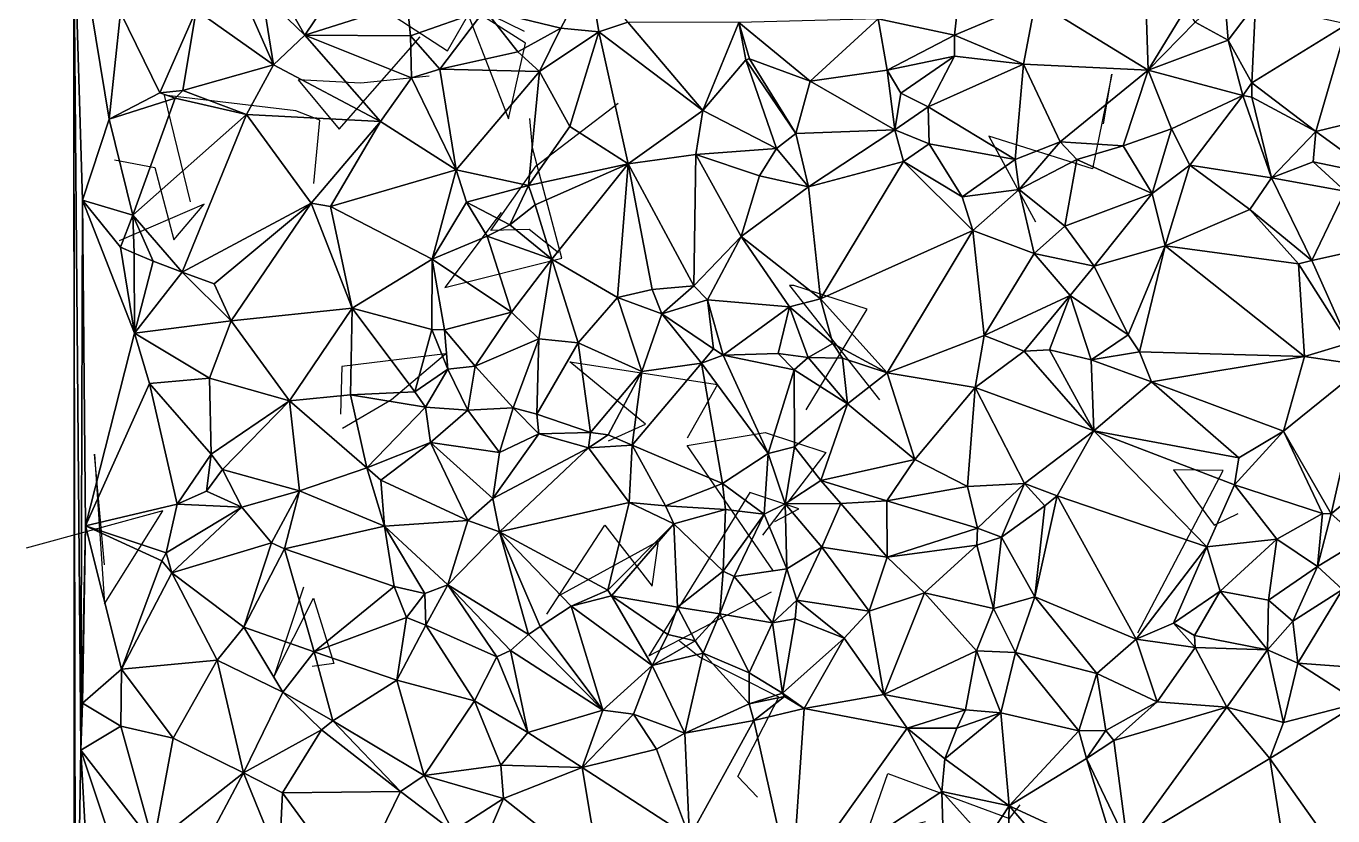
# Model space of a CAD drawing. Header units: metres. Extents: x -15.5 to 15.9, y -15.3 to 15.7.
# Drawn here: x -15.52 to -1.02, y -6.46 to 2.29 of the extents above; entities that cross this region are included whole.
import ezdxf

# ---------------------------------------------------------------- set-up
doc = ezdxf.new("R2010")
doc.units = ezdxf.units.M
doc.layers.add('CRACKS', color=1, linetype='Continuous')
doc.layers.add('STREET_MESH', color=7, linetype='Continuous')

msp = doc.modelspace()

# ---------------------------------------------------------------- linework, layer by layer
at = {"layer": 'CRACKS'}
for points in [[(-10.793, 2.88, 0.1), (-10.166, 1.264, 0.1), (-9.979, 2.102, 0.1), (-10.847, 2.657, 0.1), (-9.994, 2.235, 0.1)], [(-11.931, 2.728, 0.1), (-10.844, 2.018, 0.1), (-10.635, 2.378, 0.1), (-11.349, 2.681, 0.1), (-11.27, 2.511, 0.1)], [(-11.048, 1.736, 0.1), (-11.804, 1.659, 0.1), (-12.5, 1.698, 0.1), (-12.045, 1.15, 0.1), (-11.145, 2.173, 0.1)], [(-3.567, 1.207, 0.1), (-3.477, 1.761, 0.1), (-3.69, 0.711, 0.1), (-4.841, 1.071, 0.1), (-4.324, 0.123, 0.1)], [(-12.325, 0.547, 0.1), (-12.26, 1.249, 0.1), (-12.524, 1.354, 0.1), (-13.986, 1.528, 0.1), (-13.698, 0.344, 0.1)], [(-9.614, -0.223, 0.1), (-9.936, 0.037, 0.1), (-10.362, 0.028, 0.1), (-9.86, 0.743, 0.1), (-8.952, 1.439, 0.1)], [(-10.248, 0.224, 0.1), (-10.873, -0.604, 0.1), (-9.574, -0.279, 0.1), (-9.899, 0.943, 0.1), (-9.929, 1.268, 0.1)], [(-14.535, 0.811, 0.1), (-14.089, 0.725, 0.1), (-13.879, -0.079, 0.1), (-13.543, 0.318, 0.1), (-14.483, -0.09, 0.1)], [(-6.867, -1.96, 0.1), (-6.188, -0.846, 0.1), (-7.004, -0.582, 0.1), (-7.051, -0.582, 0.1), (-6.054, -1.849, 0.1)], [(-12.007, -2.166, 0.1), (-11.464, -1.847, 0.1), (-10.865, -1.34, 0.1), (-12.015, -1.48, 0.1), (-12.031, -2.008, 0.1)], [(-9.059, -2.305, 0.1), (-8.647, -2.119, 0.1), (-9.486, -1.431, 0.1), (-7.849, -1.682, 0.1), (-8.186, -2.274, 0.1)], [(-7.229, -3.751, 0.1), (-8.184, -2.356, 0.1), (-7.319, -2.214, 0.1), (-6.646, -2.434, 0.1), (-7.349, -3.35, 0.1)], [(-14.648, -3.68, 0.1), (-14.76, -2.452, 0.1), (-14.648, -4.112, 0.1), (-14, -3.08, 0.1), (-15.516, -3.497, 0.1)], [(-3.188, -4.432, 0.1), (-2.242, -2.635, 0.1), (-2.793, -2.625, 0.1), (-2.342, -3.24, 0.1), (-2.075, -3.11, 0.1)], [(-7.215, -3.198, 0.1), (-6.947, -3.059, 0.1), (-7.491, -2.877, 0.1), (-8.61, -4.687, 0.1), (-7.251, -3.981, 0.1)], [(-9.742, -4.227, 0.1), (-9.1, -3.24, 0.1), (-8.572, -3.918, 0.1), (-8.505, -3.419, 0.1), (-9.608, -4.023, 0.1)], [(-12.441, -3.927, 0.1), (-12.768, -4.92, 0.1), (-12.331, -4.048, 0.1), (-12.103, -4.774, 0.1), (-12.345, -4.806, 0.1)], [(-7.407, -6.257, 0.1), (-7.624, -6.027, 0.1), (-7.169, -5.147, 0.1), (-8.047, -4.702, 0.1), (-8.269, -4.525, 0.1)], [(-5.541, -6.529, 0.1), (-6.203, -6.691, 0.1), (-5.959, -5.992, 0.1), (-4.612, -6.493, 0.1), (-4.491, -6.339, 0.1)]]:
    msp.add_polyline3d(points, dxfattribs=at)
at = {"layer": 'STREET_MESH'}
for points in [[(-14.984, -11.827), (-14.969, -9.251), (-14.991, 3.667)], [(-14.969, -9.251), (-14.911, -5.736), (-14.991, 3.667)], [(-14.596, 1.262), (-14.47, 2.444), (-14.991, 3.667)], [(-14.891, 0.363), (-14.596, 1.262), (-14.991, 3.667)], [(-14.911, -5.736), (-14.891, 0.363), (-14.991, 3.667)], [(-12.425, 2.191), (-11.889, 2.991), (-12.825, 2.893)], [(-11.889, 2.991), (-12.425, 2.191), (-11.291, 2.551)], [(-3.115, 3.032), (-4.324, 2.569), (-3.074, 1.802)], [(-2.647, 2.5), (-3.115, 3.032), (-3.074, 1.802)], [(-12.897, 2.648), (-12.425, 2.191), (-12.825, 2.893)], [(-10.431, 2.472), (-9.585, 2.27), (-9.269, 2.867)], [(-9.585, 2.27), (-9.164, 2.228), (-9.269, 2.867)], [(-9.269, 2.867), (-9.164, 2.228), (-8.844, 2.335)], [(-13.117, 2.646), (-13.631, 2.47), (-12.774, 1.861)], [(-12.897, 2.648), (-13.117, 2.646), (-12.774, 1.861)], [(-12.425, 2.191), (-12.897, 2.648), (-12.774, 1.861)], [(-2.55, 2.334), (-2.186, 2.136), (-2.227, 2.644)], [(-2.186, 2.136), (-1.882, 2.536), (-2.227, 2.644)], [(-14.035, 1.553), (-13.631, 2.47), (-14.47, 2.444)], [(-13.631, 2.47), (-14.035, 1.553), (-13.78, 1.58)], [(-12.774, 1.861), (-13.631, 2.47), (-13.78, 1.58)], [(-11.291, 2.551), (-12.425, 2.191), (-11.253, 2.184)], [(-10.431, 2.472), (-11.291, 2.551), (-11.253, 2.184)], [(-10.929, 1.813), (-10.431, 2.472), (-11.253, 2.184)], [(-10.431, 2.472), (-10.929, 1.813), (-10.062, 2.005)], [(-9.585, 2.27), (-10.431, 2.472), (-10.062, 2.005)], [(-5.22, 2.191), (-5.179, 2.558), (-6.069, 2.373)], [(-4.324, 2.569), (-5.22, 2.191), (-4.456, 1.871)], [(-5.22, 2.191), (-4.324, 2.569), (-5.179, 2.558)], [(-4.324, 2.569), (-4.456, 1.871), (-3.074, 1.802)], [(-2.55, 2.334), (-2.647, 2.5), (-3.074, 1.802)], [(-2.186, 2.136), (-1.922, 1.664), (-1.882, 2.536)], [(-1.922, 1.664), (-0.867, 2.314), (-1.882, 2.536)], [(-14.035, 1.553), (-14.47, 2.444), (-14.596, 1.262)], [(-9.164, 2.228), (-8.01, 1.357), (-8.844, 2.335)], [(-8.844, 2.335), (-8.01, 1.357), (-7.611, 2.333)], [(-8.01, 1.357), (-7.536, 1.917), (-7.611, 2.333)], [(-6.82, 1.682), (-6.069, 2.373), (-7.611, 2.333)], [(-7.494, 1.93), (-6.82, 1.682), (-7.611, 2.333)], [(-7.536, 1.917), (-7.494, 1.93), (-7.611, 2.333)], [(-5.966, 1.805), (-6.069, 2.373), (-6.82, 1.682)], [(-5.966, 1.805), (-5.22, 2.191), (-6.069, 2.373)], [(-2.186, 2.136), (-2.55, 2.334), (-3.074, 1.802)], [(-11.586, 1.235), (-12.425, 2.191), (-12.774, 1.861)], [(-12.425, 2.191), (-11.242, 1.717), (-11.253, 2.184)], [(-12.425, 2.191), (-11.586, 1.235), (-11.242, 1.717)], [(-11.242, 1.717), (-10.929, 1.813), (-11.253, 2.184)], [(-9.824, 1.79), (-9.585, 2.27), (-10.062, 2.005)], [(-9.164, 2.228), (-9.585, 2.27), (-9.824, 1.79)], [(-9.485, 1.178), (-9.164, 2.228), (-9.824, 1.79)], [(-9.164, 2.228), (-9.485, 1.178), (-8.841, 0.765)], [(-8.01, 1.357), (-9.164, 2.228), (-8.841, 0.765)], [(-5.22, 2.191), (-5.966, 1.805), (-5.222, 1.96)], [(-4.456, 1.871), (-5.22, 2.191), (-5.222, 1.96)], [(-0.867, 2.314), (-1.922, 1.664), (-1.215, 1.123)], [(0.444, 1.526), (-0.867, 2.314), (-1.215, 1.123)], [(-2.025, 1.523), (-2.186, 2.136), (-3.074, 1.802)], [(-2.025, 1.523), (-1.922, 1.664), (-2.186, 2.136)], [(-10.929, 1.813), (-9.824, 1.79), (-10.062, 2.005)], [(-7.196, 0.934), (-7.536, 1.917), (-8.01, 1.357)], [(-7.494, 1.93), (-7.536, 1.917), (-6.981, 1.102)], [(-7.536, 1.917), (-7.196, 0.934), (-6.981, 1.102)], [(-7.494, 1.93), (-6.981, 1.102), (-6.82, 1.682)], [(-5.966, 1.805), (-5.817, 1.547), (-5.222, 1.96)], [(-5.817, 1.547), (-5.513, 1.397), (-5.222, 1.96)], [(-5.513, 1.397), (-4.456, 1.871), (-5.222, 1.96)], [(-13.072, 1.311), (-12.774, 1.861), (-13.78, 1.58)], [(-13.072, 1.311), (-11.586, 1.235), (-12.774, 1.861)], [(-10.929, 1.813), (-11.242, 1.717), (-10.747, 0.698)], [(-9.824, 1.79), (-10.929, 1.813), (-10.747, 0.698)], [(-9.947, 0.525), (-9.824, 1.79), (-10.747, 0.698)], [(-9.485, 1.178), (-9.824, 1.79), (-9.947, 0.525)], [(-5.881, 1.142), (-5.966, 1.805), (-6.82, 1.682)], [(-5.817, 1.547), (-5.966, 1.805), (-5.881, 1.142)], [(-4.456, 1.871), (-5.513, 1.397), (-4.547, 0.814)], [(-4.049, 1.011), (-4.456, 1.871), (-4.547, 0.814)], [(-4.456, 1.871), (-4.049, 1.011), (-3.074, 1.802)], [(-4.049, 1.011), (-3.352, 0.966), (-3.074, 1.802)], [(-3.352, 0.966), (-2.815, 1.155), (-3.074, 1.802)], [(-2.815, 1.155), (-2.025, 1.523), (-3.074, 1.802)], [(-11.242, 1.717), (-11.586, 1.235), (-10.747, 0.698)], [(-6.981, 1.102), (-5.881, 1.142), (-6.82, 1.682)], [(-1.923, 1.503), (-1.922, 1.664), (-2.025, 1.523)], [(-1.922, 1.664), (-1.923, 1.503), (-1.215, 1.123)], [(-13.863, 1.495), (-14.035, 1.553), (-14.596, 1.262)], [(-14.333, 0.197), (-13.863, 1.495), (-14.596, 1.262)], [(-14.333, 0.197), (-13.072, 1.311), (-13.863, 1.495)], [(-14.035, 1.553), (-13.863, 1.495), (-13.78, 1.58)], [(-13.863, 1.495), (-13.072, 1.311), (-13.78, 1.58)], [(-5.513, 1.397), (-5.817, 1.547), (-5.881, 1.142)], [(-2.025, 1.523), (-2.815, 1.155), (-2.61, 0.751)], [(-1.706, 0.61), (-2.025, 1.523), (-2.61, 0.751)], [(-1.923, 1.503), (-2.025, 1.523), (-1.706, 0.61)], [(-1.923, 1.503), (-1.706, 0.61), (-1.215, 1.123)], [(-0.553, 0.643), (0.444, 1.526), (-1.215, 1.123)], [(-14.333, 0.197), (-13.786, -0.434), (-13.072, 1.311)], [(-13.072, 1.311), (-13.786, -0.434), (-12.355, 0.329)], [(-11.586, 1.235), (-13.072, 1.311), (-12.355, 0.329)], [(-8.09, 0.867), (-8.01, 1.357), (-8.841, 0.765)], [(-8.09, 0.867), (-7.196, 0.934), (-8.01, 1.357)], [(-5.501, 0.986), (-5.513, 1.397), (-5.881, 1.142)], [(-5.513, 1.397), (-5.501, 0.986), (-4.547, 0.814)], [(-14.891, 0.363), (-14.333, 0.197), (-14.596, 1.262)], [(-12.14, 0.291), (-11.586, 1.235), (-12.355, 0.329)], [(-11.586, 1.235), (-12.14, 0.291), (-10.747, 0.698)], [(-9.485, 1.178), (-9.947, 0.525), (-8.841, 0.765)], [(-6.981, 1.102), (-7.196, 0.934), (-6.84, 0.509)], [(-5.881, 1.142), (-6.981, 1.102), (-6.84, 0.509)], [(-5.786, 0.792), (-5.881, 1.142), (-6.84, 0.509)], [(-5.501, 0.986), (-5.881, 1.142), (-5.786, 0.792)], [(-3.028, 0.436), (-2.815, 1.155), (-3.352, 0.966)], [(-2.815, 1.155), (-3.028, 0.436), (-2.61, 0.751)], [(-1.706, 0.61), (-1.245, 0.787), (-1.215, 1.123)], [(-1.245, 0.787), (-0.553, 0.643), (-1.215, 1.123)], [(-7.196, 0.934), (-8.09, 0.867), (-7.385, 0.631)], [(-7.196, 0.934), (-7.385, 0.631), (-6.84, 0.509)], [(-5.137, 0.399), (-5.501, 0.986), (-5.786, 0.792)], [(-5.501, 0.986), (-5.137, 0.399), (-4.547, 0.814)], [(-4.505, 0.48), (-4.049, 1.011), (-4.547, 0.814)], [(-3.865, 0.814), (-4.049, 1.011), (-4.505, 0.48)], [(-4.049, 1.011), (-3.865, 0.814), (-3.352, 0.966)], [(-3.865, 0.814), (-3.028, 0.436), (-3.352, 0.966)], [(-9.947, 0.525), (-9.873, 0.311), (-8.841, 0.765)], [(-9.873, 0.311), (-9.685, -0.29), (-8.841, 0.765)], [(-9.685, -0.29), (-8.96, -0.715), (-8.841, 0.765)], [(-8.96, -0.715), (-8.573, -0.627), (-8.841, 0.765)], [(-8.112, -0.586), (-8.09, 0.867), (-8.841, 0.765)], [(-8.573, -0.627), (-8.112, -0.586), (-8.841, 0.765)], [(-8.09, 0.867), (-8.112, -0.586), (-7.588, -0.041)], [(-8.09, 0.867), (-7.588, -0.041), (-7.385, 0.631)], [(-6.708, -0.73), (-5.786, 0.792), (-6.84, 0.509)], [(-5.786, 0.792), (-6.708, -0.73), (-5.019, 0.026)], [(-5.137, 0.399), (-5.786, 0.792), (-5.019, 0.026)], [(-5.137, 0.399), (-4.505, 0.48), (-4.547, 0.814)], [(-3.996, 0.073), (-3.865, 0.814), (-4.505, 0.48)], [(-3.865, 0.814), (-3.996, 0.073), (-3.028, 0.436)], [(-2.61, 0.751), (-3.028, 0.436), (-2.886, -0.145)], [(-2.61, 0.751), (-2.886, -0.145), (-1.947, 0.258)], [(-1.706, 0.61), (-2.61, 0.751), (-1.947, 0.258)], [(-1.245, 0.787), (-1.706, 0.61), (-0.89, 0.462)], [(-0.553, 0.643), (-1.245, 0.787), (-0.89, 0.462)], [(-12.14, 0.291), (-11.012, -0.292), (-10.747, 0.698)], [(-11.012, -0.292), (-10.631, 0.341), (-10.747, 0.698)], [(-10.631, 0.341), (-9.947, 0.525), (-10.747, 0.698)], [(-7.385, 0.631), (-7.588, -0.041), (-6.84, 0.509)], [(-1.259, -0.308), (-1.706, 0.61), (-1.947, 0.258)], [(-1.706, 0.61), (-1.259, -0.308), (-0.89, 0.462)], [(-10.631, 0.341), (-10.154, 0.088), (-9.947, 0.525)], [(-10.154, 0.088), (-9.873, 0.311), (-9.947, 0.525)], [(-7.588, -0.041), (-6.708, -0.73), (-6.84, 0.509)], [(-4.505, 0.48), (-5.137, 0.399), (-5.019, 0.026)], [(-4.505, 0.48), (-5.019, 0.026), (-4.336, -0.227)], [(-3.996, 0.073), (-4.505, 0.48), (-4.336, -0.227)], [(-3.028, 0.436), (-3.996, 0.073), (-3.671, -0.368)], [(-3.028, 0.436), (-3.671, -0.368), (-2.886, -0.145)], [(-1.259, -0.308), (-0.739, -0.191), (-0.89, 0.462)], [(-14.858, -3.248), (-14.891, 0.363), (-14.911, -5.736)], [(-14.315, -1.111), (-14.891, 0.363), (-14.858, -3.248)], [(-14.315, -1.111), (-14.47, -0.157), (-14.891, 0.363)], [(-14.47, -0.157), (-14.333, 0.197), (-14.891, 0.363)], [(-13.786, -0.434), (-13.43, -0.564), (-12.355, 0.329)], [(-13.43, -0.564), (-13.241, -0.975), (-12.355, 0.329)], [(-13.241, -0.975), (-11.899, -0.834), (-12.355, 0.329)], [(-11.899, -0.834), (-12.14, 0.291), (-12.355, 0.329)], [(-11.899, -0.834), (-11.012, -0.292), (-12.14, 0.291)], [(-10.631, 0.341), (-11.012, -0.292), (-10.404, -0.036)], [(-10.154, 0.088), (-10.631, 0.341), (-10.404, -0.036)], [(-10.154, 0.088), (-9.685, -0.29), (-9.873, 0.311)], [(-14.333, 0.197), (-14.47, -0.157), (-14.32, -0.224)], [(-14.109, -0.313), (-14.333, 0.197), (-14.32, -0.224)], [(-14.333, 0.197), (-14.109, -0.313), (-13.786, -0.434)], [(-2.886, -0.145), (-1.407, -0.343), (-1.947, 0.258)], [(-1.407, -0.343), (-1.259, -0.308), (-1.947, 0.258)], [(-9.685, -0.29), (-10.154, 0.088), (-10.404, -0.036)], [(-6.708, -0.73), (-5.967, -1.551), (-5.019, 0.026)], [(-5.967, -1.551), (-4.893, -1.136), (-5.019, 0.026)], [(-5.019, 0.026), (-4.893, -1.136), (-4.336, -0.227)], [(-3.671, -0.368), (-3.996, 0.073), (-4.336, -0.227)], [(-11.012, -0.292), (-10.133, -0.878), (-10.404, -0.036)], [(-10.133, -0.878), (-9.685, -0.29), (-10.404, -0.036)], [(-7.588, -0.041), (-8.112, -0.586), (-7.96, -0.741)], [(-7.05, -0.82), (-7.588, -0.041), (-7.96, -0.741)], [(-6.708, -0.73), (-7.588, -0.041), (-7.05, -0.82)], [(-3.671, -0.368), (-3.295, -1.13), (-2.886, -0.145)], [(-2.886, -0.145), (-3.295, -1.13), (-3.169, -1.32)], [(-1.339, -1.372), (-2.886, -0.145), (-3.169, -1.32)], [(-1.407, -0.343), (-2.886, -0.145), (-1.339, -1.372)], [(-14.32, -0.224), (-14.47, -0.157), (-14.315, -1.111)], [(-14.109, -0.313), (-14.32, -0.224), (-14.315, -1.111)], [(-9.685, -0.29), (-10.133, -0.878), (-9.83, -1.174)], [(-9.394, -1.218), (-9.685, -0.29), (-9.83, -1.174)], [(-9.394, -1.218), (-8.96, -0.715), (-9.685, -0.29)], [(-4.893, -1.136), (-3.938, -0.693), (-4.336, -0.227)], [(-3.938, -0.693), (-3.671, -0.368), (-4.336, -0.227)], [(-0.848, -1.224), (-0.739, -0.191), (-1.259, -0.308)], [(-13.786, -0.434), (-14.109, -0.313), (-14.315, -1.111)], [(-13.786, -0.434), (-14.315, -1.111), (-13.241, -0.975)], [(-13.43, -0.564), (-13.786, -0.434), (-13.241, -0.975)], [(-11.012, -0.292), (-11.899, -0.834), (-11.016, -1.07)], [(-10.876, -1.075), (-11.012, -0.292), (-11.016, -1.07)], [(-11.012, -0.292), (-10.876, -1.075), (-10.133, -0.878)], [(-3.295, -1.13), (-3.671, -0.368), (-3.938, -0.693)], [(-1.407, -0.343), (-0.848, -1.224), (-1.259, -0.308)], [(-0.848, -1.224), (-1.407, -0.343), (-1.339, -1.372)], [(-8.96, -0.715), (-9.394, -1.218), (-8.688, -1.536)], [(-8.96, -0.715), (-8.465, -0.899), (-8.573, -0.627)], [(-8.96, -0.715), (-8.688, -1.536), (-8.465, -0.899)], [(-8.465, -0.899), (-8.112, -0.586), (-8.573, -0.627)], [(-8.112, -0.586), (-8.465, -0.899), (-7.96, -0.741)], [(-4.893, -1.136), (-4.448, -1.313), (-3.938, -0.693)], [(-4.448, -1.313), (-4.166, -1.296), (-3.938, -0.693)], [(-4.166, -1.296), (-3.707, -1.409), (-3.938, -0.693)], [(-3.707, -1.409), (-3.295, -1.13), (-3.938, -0.693)], [(-13.241, -0.975), (-12.594, -1.863), (-11.899, -0.834)], [(-12.594, -1.863), (-11.92, -1.795), (-11.899, -0.834)], [(-11.92, -1.795), (-11.207, -1.761), (-11.899, -0.834)], [(-11.899, -0.834), (-11.207, -1.761), (-11.016, -1.07)], [(-8.465, -0.899), (-7.895, -1.284), (-7.96, -0.741)], [(-7.787, -1.354), (-7.05, -0.82), (-7.96, -0.741)], [(-7.895, -1.284), (-7.787, -1.354), (-7.96, -0.741)], [(-7.177, -1.337), (-7.05, -0.82), (-7.787, -1.354)], [(-7.177, -1.337), (-6.843, -1.382), (-7.05, -0.82)], [(-6.571, -1.226), (-6.708, -0.73), (-7.05, -0.82)], [(-6.843, -1.382), (-6.571, -1.226), (-7.05, -0.82)], [(-5.967, -1.551), (-6.708, -0.73), (-6.571, -1.226)], [(-13.241, -0.975), (-14.315, -1.111), (-13.484, -1.61)], [(-13.241, -0.975), (-13.484, -1.61), (-12.594, -1.863)], [(-10.876, -1.075), (-10.538, -1.478), (-10.133, -0.878)], [(-10.133, -0.878), (-10.538, -1.478), (-9.83, -1.174)], [(-8.688, -1.536), (-8.028, -1.445), (-8.465, -0.899)], [(-8.465, -0.899), (-8.028, -1.445), (-7.895, -1.284)], [(-14.149, -1.671), (-14.315, -1.111), (-14.858, -3.248)], [(-14.315, -1.111), (-14.149, -1.671), (-13.484, -1.61)], [(-11.207, -1.761), (-10.839, -1.512), (-11.016, -1.07)], [(-10.839, -1.512), (-10.876, -1.075), (-11.016, -1.07)], [(-10.839, -1.512), (-10.538, -1.478), (-10.876, -1.075)], [(-4.893, -1.136), (-5.967, -1.551), (-4.993, -1.713)], [(-4.448, -1.313), (-4.893, -1.136), (-4.993, -1.713)], [(-3.295, -1.13), (-3.707, -1.409), (-3.169, -1.32)], [(-10.538, -1.478), (-10.114, -1.94), (-9.83, -1.174)], [(-10.114, -1.94), (-9.853, -2.008), (-9.83, -1.174)], [(-9.853, -2.008), (-9.394, -1.218), (-9.83, -1.174)], [(-9.853, -2.008), (-9.258, -2.212), (-9.394, -1.218)], [(-9.394, -1.218), (-9.258, -2.212), (-8.688, -1.536)], [(-7.895, -1.284), (-8.028, -1.445), (-7.787, -1.354)], [(-6.571, -1.226), (-6.843, -1.382), (-6.463, -1.388)], [(-5.967, -1.551), (-6.571, -1.226), (-6.463, -1.388)], [(-4.166, -1.296), (-4.448, -1.313), (-3.674, -2.194)], [(-3.707, -1.409), (-4.166, -1.296), (-3.674, -2.194)], [(-0.671, -1.47), (-0.848, -1.224), (-1.339, -1.372)], [(-8.028, -1.445), (-8.688, -1.536), (-8.795, -2.355)], [(-7.794, -2.78), (-8.028, -1.445), (-8.795, -2.355)], [(-8.028, -1.445), (-7.286, -2.445), (-7.787, -1.354)], [(-7.286, -2.445), (-8.028, -1.445), (-7.794, -2.78)], [(-7, -1.52), (-7.177, -1.337), (-7.787, -1.354)], [(-7.286, -2.445), (-7, -1.52), (-7.787, -1.354)], [(-7, -1.52), (-6.843, -1.382), (-7.177, -1.337)], [(-6.843, -1.382), (-7, -1.52), (-6.408, -1.896)], [(-6.843, -1.382), (-6.408, -1.896), (-6.463, -1.388)], [(-6.408, -1.896), (-5.967, -1.551), (-6.463, -1.388)], [(-3.674, -2.194), (-4.448, -1.313), (-4.993, -1.713)], [(-3.707, -1.409), (-3.035, -1.65), (-3.169, -1.32)], [(-3.035, -1.65), (-3.707, -1.409), (-3.674, -2.194)], [(-3.035, -1.65), (-1.339, -1.372), (-3.169, -1.32)], [(-3.035, -1.65), (-1.573, -2.199), (-1.339, -1.372)], [(-1.573, -2.199), (-0.671, -1.47), (-1.339, -1.372)], [(-11.087, -1.932), (-10.839, -1.512), (-11.207, -1.761)], [(-11.087, -1.932), (-10.617, -1.967), (-10.839, -1.512)], [(-10.839, -1.512), (-10.617, -1.967), (-10.538, -1.478)], [(-10.617, -1.967), (-10.114, -1.94), (-10.538, -1.478)], [(-9.258, -2.212), (-9.062, -2.24), (-8.688, -1.536)], [(-8.688, -1.536), (-9.062, -2.24), (-8.795, -2.355)], [(-7, -1.52), (-7.286, -2.445), (-6.994, -2.372)], [(-7, -1.52), (-6.994, -2.372), (-6.408, -1.896)], [(-5.661, -2.511), (-5.967, -1.551), (-6.408, -1.896)], [(-5.967, -1.551), (-5.661, -2.511), (-4.993, -1.713)], [(-0.671, -1.47), (-1.573, -2.199), (-1.042, -3.114)], [(0.128, -2.156), (-0.671, -1.47), (-1.042, -3.114)], [(-13.843, -3.009), (-14.149, -1.671), (-14.858, -3.248)], [(-13.484, -1.61), (-14.149, -1.671), (-13.466, -2.452)], [(-14.149, -1.671), (-13.843, -3.009), (-13.466, -2.452)], [(-12.594, -1.863), (-13.484, -1.61), (-13.466, -2.452)], [(-5.661, -2.511), (-5.078, -2.813), (-4.993, -1.713)], [(-5.078, -2.813), (-4.443, -2.78), (-4.993, -1.713)], [(-4.443, -2.78), (-3.674, -2.194), (-4.993, -1.713)], [(-3.035, -1.65), (-3.674, -2.194), (-2.067, -2.492)], [(-1.573, -2.199), (-3.035, -1.65), (-2.067, -2.492)], [(-13.34, -2.624), (-12.594, -1.863), (-13.466, -2.452)], [(-13.34, -2.624), (-12.483, -2.861), (-12.594, -1.863)], [(-11.738, -2.606), (-11.92, -1.795), (-12.594, -1.863)], [(-12.483, -2.861), (-11.738, -2.606), (-12.594, -1.863)], [(-11.92, -1.795), (-11.087, -1.932), (-11.207, -1.761)], [(-11.087, -1.932), (-11.92, -1.795), (-11.738, -2.606)], [(-11.033, -2.324), (-11.087, -1.932), (-11.738, -2.606)], [(-10.617, -1.967), (-11.087, -1.932), (-11.033, -2.324)], [(-10.268, -2.436), (-10.617, -1.967), (-11.033, -2.324)], [(-10.617, -1.967), (-10.268, -2.436), (-10.114, -1.94)], [(-10.114, -1.94), (-10.268, -2.436), (-9.83, -2.228)], [(-9.853, -2.008), (-10.114, -1.94), (-9.83, -2.228)], [(-9.258, -2.212), (-9.853, -2.008), (-9.83, -2.228)], [(-6.994, -2.372), (-6.702, -2.744), (-6.408, -1.896)], [(-6.702, -2.744), (-5.661, -2.511), (-6.408, -1.896)], [(-0.713, -3.406), (0.128, -2.156), (-1.042, -3.114)], [(-10.339, -2.945), (-9.278, -2.383), (-9.83, -2.228)], [(-10.268, -2.436), (-10.339, -2.945), (-9.83, -2.228)], [(-9.278, -2.383), (-9.258, -2.212), (-9.83, -2.228)], [(-9.278, -2.383), (-9.062, -2.24), (-9.258, -2.212)], [(-9.062, -2.24), (-9.278, -2.383), (-8.795, -2.355)], [(-4.443, -2.78), (-4.082, -2.916), (-3.674, -2.194)], [(-3.674, -2.194), (-4.082, -2.916), (-2.424, -3.479)], [(-3.674, -2.194), (-2.116, -2.792), (-2.067, -2.492)], [(-2.116, -2.792), (-3.674, -2.194), (-2.424, -3.479)], [(-2.116, -2.792), (-1.573, -2.199), (-2.067, -2.492)], [(-2.116, -2.792), (-1.138, -3.111), (-1.573, -2.199)], [(-1.573, -2.199), (-1.138, -3.111), (-1.042, -3.114)], [(-13.843, -3.009), (-13.516, -2.864), (-13.466, -2.452)], [(-13.516, -2.864), (-13.34, -2.624), (-13.466, -2.452)], [(-11.033, -2.324), (-11.738, -2.606), (-11.582, -2.741)], [(-10.619, -3.187), (-11.033, -2.324), (-11.582, -2.741)], [(-10.619, -3.187), (-10.339, -2.945), (-11.033, -2.324)], [(-10.339, -2.945), (-10.268, -2.436), (-11.033, -2.324)], [(-9.278, -2.383), (-10.339, -2.945), (-10.266, -3.313)], [(-9.278, -2.383), (-10.266, -3.313), (-8.828, -2.988)], [(-9.278, -2.383), (-8.828, -2.988), (-8.795, -2.355)], [(-8.828, -2.988), (-8.426, -3.026), (-8.795, -2.355)], [(-8.426, -3.026), (-7.794, -2.78), (-8.795, -2.355)], [(-7.286, -2.445), (-7.794, -2.78), (-7.333, -3.119)], [(-7.097, -3.005), (-7.286, -2.445), (-7.333, -3.119)], [(-7.286, -2.445), (-7.097, -3.005), (-6.994, -2.372)], [(-7.097, -3.005), (-6.702, -2.744), (-6.994, -2.372)], [(-12.483, -2.861), (-11.542, -3.252), (-11.738, -2.606)], [(-11.738, -2.606), (-11.542, -3.252), (-11.582, -2.741)], [(-5.661, -2.511), (-6.702, -2.744), (-5.97, -2.969)], [(-5.078, -2.813), (-5.661, -2.511), (-5.97, -2.969)], [(-13.34, -2.624), (-13.516, -2.864), (-13.125, -3.04)], [(-12.483, -2.861), (-13.34, -2.624), (-13.125, -3.04)], [(-11.542, -3.252), (-10.619, -3.187), (-11.582, -2.741)], [(-7.097, -3.005), (-6.481, -2.999), (-6.702, -2.744)], [(-6.702, -2.744), (-6.481, -2.999), (-5.97, -2.969)], [(-13.516, -2.864), (-13.843, -3.009), (-13.125, -3.04)], [(-12.794, -3.436), (-12.483, -2.861), (-13.125, -3.04)], [(-12.483, -2.861), (-12.794, -3.436), (-12.65, -3.502)], [(-11.542, -3.252), (-12.483, -2.861), (-12.65, -3.502)], [(-7.794, -2.78), (-8.426, -3.026), (-7.762, -3.067)], [(-7.333, -3.119), (-7.794, -2.78), (-7.762, -3.067)], [(-4.964, -3.275), (-5.078, -2.813), (-5.97, -2.969)], [(-5.078, -2.813), (-4.964, -3.275), (-4.443, -2.78)], [(-4.443, -2.78), (-4.964, -3.275), (-4.7, -3.372)], [(-4.22, -3.027), (-4.443, -2.78), (-4.7, -3.372)], [(-4.443, -2.78), (-4.22, -3.027), (-4.082, -2.916)], [(-1.646, -3.396), (-2.116, -2.792), (-2.424, -3.479)], [(-1.138, -3.111), (-2.116, -2.792), (-1.646, -3.396)], [(-13.963, -3.548), (-13.843, -3.009), (-14.858, -3.248)], [(-13.843, -3.009), (-13.963, -3.548), (-13.125, -3.04)], [(-13.963, -3.548), (-13.902, -3.77), (-13.125, -3.04)], [(-13.902, -3.77), (-12.794, -3.436), (-13.125, -3.04)], [(-10.339, -2.945), (-10.619, -3.187), (-10.266, -3.313)], [(-8.828, -2.988), (-10.266, -3.313), (-9.066, -3.959)], [(-8.333, -3.224), (-8.828, -2.988), (-9.066, -3.959)], [(-8.828, -2.988), (-8.333, -3.224), (-8.426, -3.026)], [(-8.426, -3.026), (-8.333, -3.224), (-7.762, -3.067)], [(-7.081, -3.723), (-7.097, -3.005), (-7.333, -3.119)], [(-6.481, -2.999), (-7.097, -3.005), (-6.691, -3.484)], [(-6.691, -3.484), (-7.097, -3.005), (-7.081, -3.723)], [(-5.969, -3.595), (-6.481, -2.999), (-6.691, -3.484)], [(-6.481, -2.999), (-5.969, -3.595), (-5.97, -2.969)], [(-5.969, -3.595), (-4.964, -3.275), (-5.97, -2.969)], [(-4.331, -4.034), (-4.22, -3.027), (-4.7, -3.372)], [(-4.082, -2.916), (-4.331, -4.034), (-3.206, -4.504)], [(-4.22, -3.027), (-4.331, -4.034), (-4.082, -2.916)], [(-4.082, -2.916), (-3.206, -4.504), (-2.424, -3.479)], [(-10.619, -3.187), (-11.542, -3.252), (-10.838, -3.902)], [(-10.619, -3.187), (-10.838, -3.902), (-10.266, -3.313)], [(-8.333, -3.224), (-7.786, -3.751), (-7.762, -3.067)], [(-7.786, -3.751), (-7.333, -3.119), (-7.762, -3.067)], [(-7.786, -3.751), (-7.663, -3.808), (-7.333, -3.119)], [(-7.663, -3.808), (-7.081, -3.723), (-7.333, -3.119)], [(-1.138, -3.111), (-1.646, -3.396), (-1.196, -3.698)], [(-1.138, -3.111), (-1.196, -3.698), (-1.042, -3.114)], [(-1.196, -3.698), (-0.713, -3.406), (-1.042, -3.114)], [(-14.893, -5.213), (-14.858, -3.248), (-14.911, -5.736)], [(-14.893, -5.213), (-14.459, -4.838), (-14.858, -3.248)], [(-14.459, -4.838), (-14.011, -3.635), (-14.858, -3.248)], [(-14.011, -3.635), (-13.963, -3.548), (-14.858, -3.248)], [(-11.435, -3.921), (-11.542, -3.252), (-12.65, -3.502)], [(-10.838, -3.902), (-11.542, -3.252), (-11.096, -3.997)], [(-11.542, -3.252), (-11.435, -3.921), (-11.096, -3.997)], [(-10.838, -3.902), (-9.947, -4.454), (-10.266, -3.313)], [(-10.266, -3.313), (-9.947, -4.454), (-9.814, -4.365)], [(-10.266, -3.313), (-9.473, -4.138), (-9.066, -3.959)], [(-9.473, -4.138), (-10.266, -3.313), (-9.814, -4.365)], [(-9.023, -4.023), (-8.333, -3.224), (-9.066, -3.959)], [(-8.333, -3.224), (-9.023, -4.023), (-8.292, -4.151)], [(-7.786, -3.751), (-8.333, -3.224), (-8.292, -4.151)], [(-4.973, -3.462), (-4.964, -3.275), (-5.969, -3.595)], [(-4.964, -3.275), (-4.973, -3.462), (-4.7, -3.372)], [(-13.902, -3.77), (-13.101, -4.371), (-12.794, -3.436)], [(-12.794, -3.436), (-13.101, -4.371), (-12.65, -3.502)], [(-5.552, -3.99), (-4.973, -3.462), (-5.969, -3.595)], [(-4.973, -3.462), (-5.552, -3.99), (-4.79, -4.163)], [(-4.973, -3.462), (-4.79, -4.163), (-4.7, -3.372)], [(-4.79, -4.163), (-4.331, -4.034), (-4.7, -3.372)], [(-2.275, -3.97), (-1.646, -3.396), (-2.424, -3.479)], [(-1.646, -3.396), (-2.275, -3.97), (-1.74, -4.072)], [(-1.196, -3.698), (-1.646, -3.396), (-1.74, -4.072)], [(-0.713, -3.406), (-1.196, -3.698), (-0.918, -3.955)], [(-13.963, -3.548), (-14.011, -3.635), (-13.902, -3.77)], [(-12.65, -3.502), (-13.101, -4.371), (-12.323, -4.644)], [(-11.435, -3.921), (-12.65, -3.502), (-12.323, -4.644)], [(-6.969, -4.073), (-6.691, -3.484), (-7.081, -3.723)], [(-6.691, -3.484), (-6.969, -4.073), (-6.167, -4.192)], [(-5.969, -3.595), (-6.691, -3.484), (-6.167, -4.192)], [(-5.552, -3.99), (-5.969, -3.595), (-6.167, -4.192)], [(-3.206, -4.504), (-2.791, -4.326), (-2.424, -3.479)], [(-2.791, -4.326), (-2.275, -3.97), (-2.424, -3.479)], [(-13.902, -3.77), (-14.011, -3.635), (-14.459, -4.838)], [(-7.786, -3.751), (-8.292, -4.151), (-7.823, -4.224)], [(-7.663, -3.808), (-7.786, -3.751), (-7.823, -4.224)], [(-7.081, -3.723), (-7.663, -3.808), (-7.239, -4.323)], [(-6.969, -4.073), (-7.081, -3.723), (-7.239, -4.323)], [(-1.468, -4.306), (-1.196, -3.698), (-1.74, -4.072)], [(-1.196, -3.698), (-1.468, -4.306), (-0.918, -3.955)], [(-13.902, -3.77), (-14.459, -4.838), (-13.398, -4.735)], [(-13.101, -4.371), (-13.902, -3.77), (-13.398, -4.735)], [(-11.084, -4.347), (-10.838, -3.902), (-11.096, -3.997)], [(-10.838, -3.902), (-11.084, -4.347), (-10.297, -4.701)], [(-9.947, -4.454), (-10.838, -3.902), (-10.144, -4.628)], [(-10.144, -4.628), (-10.838, -3.902), (-10.297, -4.701)], [(-7.239, -4.323), (-7.663, -3.808), (-7.823, -4.224)], [(-11.298, -4.263), (-11.435, -3.921), (-12.323, -4.644)], [(-11.435, -3.921), (-11.298, -4.263), (-11.096, -3.997)], [(-11.298, -4.263), (-11.084, -4.347), (-11.096, -3.997)], [(-9.473, -4.138), (-9.023, -4.023), (-9.066, -3.959)], [(-9.023, -4.023), (-9.473, -4.138), (-8.572, -4.796)], [(-8.4, -4.452), (-9.023, -4.023), (-8.572, -4.796)], [(-9.023, -4.023), (-8.4, -4.452), (-8.292, -4.151)], [(-6.005, -5.118), (-5.552, -3.99), (-6.167, -4.192)], [(-4.975, -4.632), (-5.552, -3.99), (-6.005, -5.118)], [(-5.552, -3.99), (-4.975, -4.632), (-4.79, -4.163)], [(-4.544, -4.651), (-4.331, -4.034), (-4.79, -4.163)], [(-3.644, -4.885), (-4.331, -4.034), (-4.544, -4.651)], [(-4.331, -4.034), (-3.644, -4.885), (-3.206, -4.504)], [(-2.275, -3.97), (-2.791, -4.326), (-2.558, -4.465)], [(-2.275, -3.97), (-2.558, -4.465), (-1.749, -4.623)], [(-2.275, -3.97), (-1.749, -4.623), (-1.74, -4.072)], [(-1.468, -4.306), (-1.413, -4.771), (-0.918, -3.955)], [(-1.413, -4.771), (-0.363, -4.846), (-0.918, -3.955)], [(-9.473, -4.138), (-9.814, -4.365), (-9.12, -5.29)], [(-8.572, -4.796), (-9.473, -4.138), (-9.12, -5.29)], [(-8.4, -4.452), (-8.098, -4.522), (-8.292, -4.151)], [(-8.292, -4.151), (-8.098, -4.522), (-7.823, -4.224)], [(-6.989, -4.278), (-6.969, -4.073), (-7.239, -4.323)], [(-6.446, -4.493), (-6.969, -4.073), (-6.989, -4.278)], [(-6.969, -4.073), (-6.446, -4.493), (-6.167, -4.192)], [(-6.446, -4.493), (-6.005, -5.118), (-6.167, -4.192)], [(-4.975, -4.632), (-4.544, -4.651), (-4.79, -4.163)], [(-1.749, -4.623), (-1.468, -4.306), (-1.74, -4.072)], [(-11.404, -4.958), (-11.298, -4.263), (-12.323, -4.644)], [(-11.084, -4.347), (-11.298, -4.263), (-11.404, -4.958)], [(-11.084, -4.347), (-11.404, -4.958), (-10.545, -5.187)], [(-11.084, -4.347), (-10.545, -5.187), (-10.297, -4.701)], [(-8.098, -4.522), (-8.007, -4.659), (-7.823, -4.224)], [(-8.007, -4.659), (-7.497, -4.876), (-7.823, -4.224)], [(-7.497, -4.876), (-7.239, -4.323), (-7.823, -4.224)], [(-7.497, -4.876), (-7.127, -5.101), (-7.239, -4.323)], [(-7.127, -5.101), (-6.989, -4.278), (-7.239, -4.323)], [(-6.446, -4.493), (-6.989, -4.278), (-7.127, -5.101)], [(-2.551, -4.595), (-2.791, -4.326), (-3.206, -4.504)], [(-2.791, -4.326), (-2.551, -4.595), (-2.558, -4.465)], [(-1.468, -4.306), (-1.749, -4.623), (-1.413, -4.771)], [(-13.101, -4.371), (-13.398, -4.735), (-12.67, -5.091)], [(-13.101, -4.371), (-12.67, -5.091), (-12.323, -4.644)], [(-9.947, -4.454), (-10.144, -4.628), (-9.12, -5.29)], [(-9.814, -4.365), (-9.947, -4.454), (-9.12, -5.29)], [(-8.098, -4.522), (-8.4, -4.452), (-8.572, -4.796)], [(-2.558, -4.465), (-2.551, -4.595), (-1.749, -4.623)], [(-9.951, -5.538), (-10.144, -4.628), (-10.297, -4.701)], [(-10.144, -4.628), (-9.951, -5.538), (-9.12, -5.29)], [(-8.007, -4.659), (-8.098, -4.522), (-8.572, -4.796)], [(-6.887, -5.273), (-6.446, -4.493), (-7.127, -5.101)], [(-6.446, -4.493), (-6.887, -5.273), (-6.005, -5.118)], [(-5.1, -5.287), (-4.975, -4.632), (-6.005, -5.118)], [(-4.975, -4.632), (-5.1, -5.287), (-4.707, -5.32)], [(-4.544, -4.651), (-4.975, -4.632), (-4.707, -5.32)], [(-3.644, -4.885), (-2.974, -5.197), (-3.206, -4.504)], [(-2.974, -5.197), (-2.551, -4.595), (-3.206, -4.504)], [(-2.551, -4.595), (-2.974, -5.197), (-2.2, -5.256)], [(-1.749, -4.623), (-2.551, -4.595), (-2.2, -5.256)], [(-1.574, -5.426), (-1.749, -4.623), (-2.2, -5.256)], [(-1.749, -4.623), (-1.574, -5.426), (-1.413, -4.771)], [(-13.398, -4.735), (-14.459, -4.838), (-13.887, -5.601)], [(-13.104, -5.986), (-13.398, -4.735), (-13.887, -5.601)], [(-13.398, -4.735), (-13.104, -5.986), (-12.67, -5.091)], [(-12.67, -5.091), (-12.114, -5.411), (-12.323, -4.644)], [(-12.114, -5.411), (-11.404, -4.958), (-12.323, -4.644)], [(-10.545, -5.187), (-9.951, -5.538), (-10.297, -4.701)], [(-8.007, -4.659), (-8.572, -4.796), (-8.212, -5.545)], [(-7.498, -5.219), (-8.007, -4.659), (-8.212, -5.545)], [(-8.007, -4.659), (-7.498, -5.219), (-7.497, -4.876)], [(-3.843, -5.521), (-4.544, -4.651), (-4.707, -5.32)], [(-3.843, -5.521), (-3.644, -4.885), (-4.544, -4.651)], [(-1.413, -4.771), (-1.574, -5.426), (-0.73, -5.211)], [(-0.363, -4.846), (-1.413, -4.771), (-0.73, -5.211)], [(-14.468, -5.469), (-14.459, -4.838), (-14.893, -5.213)], [(-14.459, -4.838), (-14.468, -5.469), (-13.887, -5.601)], [(-8.781, -5.337), (-8.572, -4.796), (-9.12, -5.29)], [(-8.572, -4.796), (-8.781, -5.337), (-8.212, -5.545)], [(-7.498, -5.219), (-7.127, -5.101), (-7.497, -4.876)], [(-3.544, -5.516), (-3.644, -4.885), (-3.843, -5.521)], [(-3.644, -4.885), (-3.544, -5.516), (-2.974, -5.197)], [(-12.114, -5.411), (-11.101, -6.015), (-11.404, -4.958)], [(-11.404, -4.958), (-11.101, -6.015), (-10.545, -5.187)], [(-14.468, -5.469), (-14.893, -5.213), (-14.911, -5.736)], [(-12.67, -5.091), (-13.104, -5.986), (-12.242, -5.509)], [(-12.114, -5.411), (-12.67, -5.091), (-12.242, -5.509)], [(-11.101, -6.015), (-10.252, -5.899), (-10.545, -5.187)], [(-10.252, -5.899), (-9.951, -5.538), (-10.545, -5.187)], [(-7.127, -5.101), (-7.498, -5.219), (-7.105, -5.139)], [(-7.498, -5.219), (-7.446, -5.407), (-7.105, -5.139)], [(-7.446, -5.407), (-6.887, -5.273), (-7.105, -5.139)], [(-6.887, -5.273), (-7.127, -5.101), (-7.105, -5.139)], [(-6.887, -5.273), (-5.744, -5.49), (-6.005, -5.118)], [(-5.744, -5.49), (-5.1, -5.287), (-6.005, -5.118)], [(-3.544, -5.516), (-3.455, -5.626), (-2.974, -5.197)], [(-2.974, -5.197), (-3.455, -5.626), (-2.2, -5.256)], [(-0.73, -5.211), (-1.722, -5.827), (-0.886, -7.014)], [(-1.574, -5.426), (-1.722, -5.827), (-0.73, -5.211)], [(-9.951, -5.538), (-9.35, -5.927), (-9.12, -5.29)], [(-9.35, -5.927), (-8.781, -5.337), (-9.12, -5.29)], [(-8.524, -5.722), (-8.781, -5.337), (-9.35, -5.927)], [(-8.781, -5.337), (-8.524, -5.722), (-8.212, -5.545)], [(-7.446, -5.407), (-7.498, -5.219), (-8.212, -5.545)], [(-7.023, -7.282), (-6.887, -5.273), (-7.446, -5.407)], [(-5.744, -5.49), (-6.887, -5.273), (-7.023, -7.282)], [(-5.744, -5.49), (-5.196, -5.489), (-5.1, -5.287)], [(-5.328, -5.829), (-4.616, -6.351), (-4.707, -5.32)], [(-5.196, -5.489), (-5.328, -5.829), (-4.707, -5.32)], [(-5.1, -5.287), (-5.196, -5.489), (-4.707, -5.32)], [(-4.616, -6.351), (-3.843, -5.521), (-4.707, -5.32)], [(-3.455, -5.626), (-3.301, -6.778), (-2.2, -5.256)], [(-3.301, -6.778), (-1.722, -5.827), (-2.2, -5.256)], [(-1.722, -5.827), (-1.574, -5.426), (-2.2, -5.256)], [(-14.103, -6.772), (-14.468, -5.469), (-14.911, -5.736)], [(-14.468, -5.469), (-14.103, -6.772), (-13.887, -5.601)], [(-11.365, -6.191), (-12.114, -5.411), (-12.242, -5.509)], [(-11.365, -6.191), (-11.101, -6.015), (-12.114, -5.411)], [(-8.161, -6.698), (-7.446, -5.407), (-8.212, -5.545)], [(-7.023, -7.282), (-7.446, -5.407), (-8.161, -6.698)], [(-5.363, -6.194), (-5.744, -5.49), (-7.023, -7.282)], [(-5.328, -5.829), (-5.196, -5.489), (-5.744, -5.49)], [(-5.363, -6.194), (-5.328, -5.829), (-5.744, -5.49)], [(-14.103, -6.772), (-13.104, -5.986), (-13.887, -5.601)], [(-13.104, -5.986), (-12.674, -6.207), (-12.242, -5.509)], [(-12.674, -6.207), (-11.365, -6.191), (-12.242, -5.509)], [(-9.951, -5.538), (-10.252, -5.899), (-9.35, -5.927)], [(-8.524, -5.722), (-8.161, -6.698), (-8.212, -5.545)], [(-3.843, -5.521), (-4.616, -6.351), (-3.756, -5.827)], [(-3.544, -5.516), (-3.843, -5.521), (-3.756, -5.827)], [(-3.455, -5.626), (-3.544, -5.516), (-3.756, -5.827)], [(-3.455, -5.626), (-3.756, -5.827), (-3.301, -6.778)], [(-14.969, -9.251), (-14.783, -8.01), (-14.911, -5.736)], [(-14.783, -8.01), (-14.514, -6.919), (-14.911, -5.736)], [(-14.514, -6.919), (-14.103, -6.772), (-14.911, -5.736)], [(-8.524, -5.722), (-9.35, -5.927), (-8.161, -6.698)], [(-10.224, -6.27), (-10.252, -5.899), (-11.101, -6.015)], [(-10.252, -5.899), (-10.224, -6.27), (-9.35, -5.927)], [(-10.224, -6.27), (-9.152, -7.115), (-9.35, -5.927)], [(-9.35, -5.927), (-9.152, -7.115), (-8.161, -6.698)], [(-5.328, -5.829), (-5.363, -6.194), (-4.616, -6.351)], [(-3.756, -5.827), (-4.616, -6.351), (-3.427, -6.898)], [(-3.756, -5.827), (-3.427, -6.898), (-3.301, -6.778)], [(-3.301, -6.778), (-1.591, -6.661), (-1.722, -5.827)], [(-1.722, -5.827), (-1.591, -6.661), (-0.886, -7.014)], [(-13.104, -5.986), (-14.103, -6.772), (-13.761, -7.216)], [(-13.104, -5.986), (-13.761, -7.216), (-12.712, -6.958)], [(-13.104, -5.986), (-12.712, -6.958), (-12.674, -6.207)], [(-10.783, -6.633), (-11.101, -6.015), (-11.365, -6.191)], [(-10.783, -6.633), (-10.224, -6.27), (-11.101, -6.015)], [(-12.712, -6.958), (-11.895, -7.277), (-12.674, -6.207)], [(-11.895, -7.277), (-11.365, -6.191), (-12.674, -6.207)], [(-11.895, -7.277), (-10.783, -6.633), (-11.365, -6.191)], [(-5.351, -6.574), (-5.363, -6.194), (-7.023, -7.282)], [(-4.871, -6.738), (-5.363, -6.194), (-5.351, -6.574)], [(-5.363, -6.194), (-4.871, -6.738), (-4.616, -6.351)], [(-10.464, -6.832), (-10.224, -6.27), (-10.783, -6.633)], [(-10.224, -6.27), (-10.464, -6.832), (-9.152, -7.115)], [(-4.616, -6.351), (-4.871, -6.738), (-4.639, -7.269)], [(-4.616, -6.351), (-4.639, -7.269), (-3.891, -7.187)], [(-3.427, -6.898), (-4.616, -6.351), (-3.891, -7.187)]]:
    msp.add_3dface(points, dxfattribs=at)

doc.saveas('drawing.dxf')
